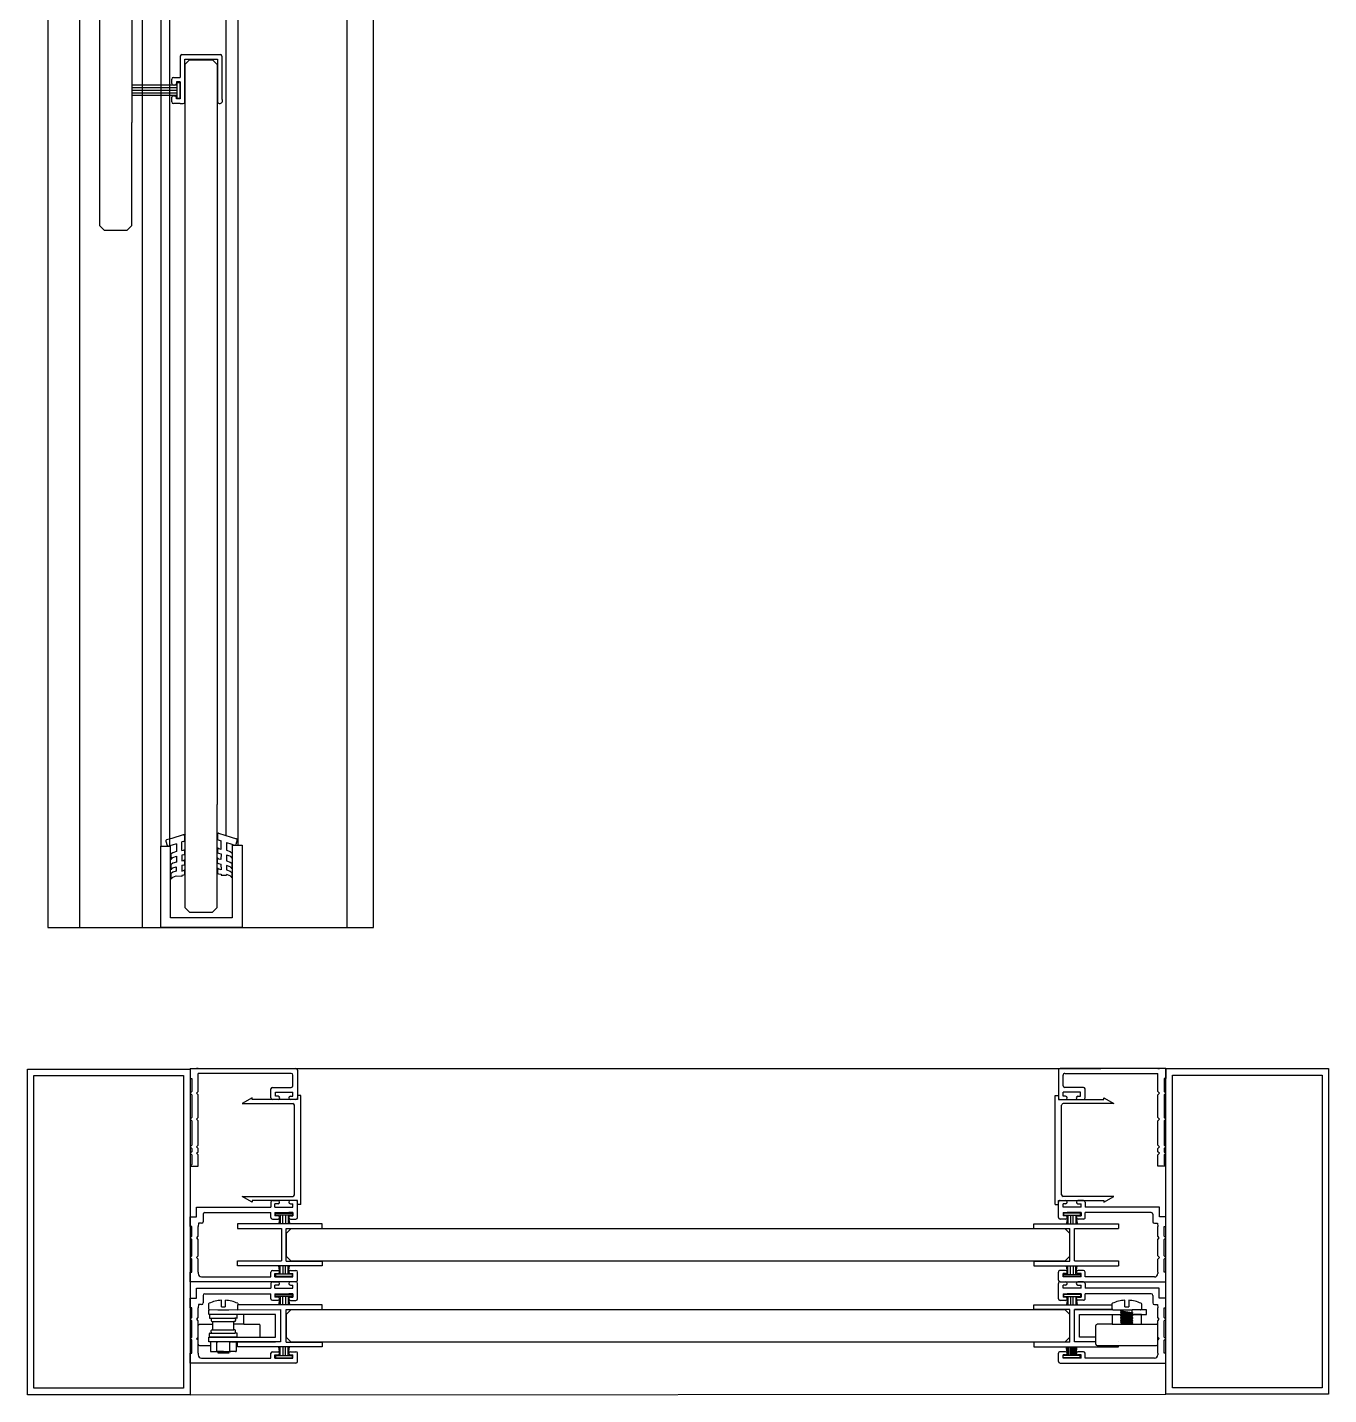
# Model space of a CAD drawing. Header units: millimetres. Extents: x -107 to 320, y -357 to 481.
# Drawn here: x -107 to 292.7, y -356.8 to 63.2 of the extents above; entities that cross this region are included whole.
import ezdxf

# ---------------------------------------------------------------- set-up
doc = ezdxf.new("R2010")
doc.units = ezdxf.units.MM
for name, color, linetype in [('chain', 10, 'Continuous'), ('cog', 50, 'Continuous'), ('glass', 170, 'Continuous'), ('guides', 94, 'Continuous'), ('seals', 111, 'Continuous')]:
    doc.layers.add(name, color=color, linetype=linetype)

msp = doc.modelspace()

# ---------------------------------------------------------------- linework, layer by layer
for p, q in [((-100.72, 266.98), (-100.72, -213.32)), ((-0.72, -213.32), (-0.72, 266.98)), ((-66.06, -188.32), (-63.06, -188.32)), ((-44.06, -188.03), (-41.06, -188.03)), ((-100.72, -213.32), (-0.72, -213.32))]:
    msp.add_line(p, q)
at = {"color": 7}
for p, q in [((-107.02, -356.78), (-107.02, -256.78)), ((-107.02, -256.78), (-57.02, -256.78)), ((-105.02, -258.78), (-59.02, -258.78)), ((-105.02, -354.78), (-105.02, -258.78)), ((-59.02, -258.78), (-59.02, -354.78)), ((-57.02, -256.78), (-57.02, -356.78)), ((-24.52, -256.63), (222.76, -256.63)), ((242.69, -256.63), (292.69, -256.63)), ((242.69, -356.63), (242.69, -256.77)), ((244.69, -354.63), (244.69, -258.63)), ((244.69, -258.63), (290.69, -258.63)), ((290.69, -258.63), (290.69, -354.63)), ((292.69, -256.63), (292.69, -356.63)), ((-51.28, -330.67), (-29.28, -330.66)), ((-51.28, -332.17), (-51.28, -330.67)), ((-29.28, -330.66), (-29.28, -340.57)), ((214.67, -340.56), (214.67, -330.65)), ((214.67, -330.65), (226.37, -330.65)), ((236.7, -330.67), (232.37, -330.67)), ((236.7, -332.17), (236.7, -330.67)), ((-58.97, -335.19), (-58.97, -335.19)), ((-30.78, -332.17), (-51.18, -332.17)), ((-51.06, -332.17), (-50.96, -332.17)), ((-30.78, -339.07), (-30.78, -332.17)), ((216.2, -339.07), (216.2, -332.17)), ((216.2, -332.17), (228.89, -332.17)), ((232.39, -332.17), (236.7, -332.17)), ((-51.28, -340.57), (-51.28, -339.07)), ((-51.28, -339.07), (-30.78, -339.07)), ((221.19, -339.07), (216.2, -339.07)), ((-29.28, -340.57), (-51.28, -340.57)), ((-27.53, -340.56), (-27.53, -340.56)), ((-27.53, -340.56), (-27.53, -340.56)), ((-27.53, -340.56), (-27.53, -340.56)), ((221.19, -340.56), (214.67, -340.56)), ((-57.02, -356.78), (-107.02, -356.78)), ((-59.02, -354.78), (-105.02, -354.78)), ((-57.02, -356.78), (242.69, -356.63)), ((292.69, -356.63), (242.69, -356.63)), ((290.69, -354.63), (244.69, -354.63))]:
    msp.add_line(p, q, dxfattribs=at)
for points in [[(-41.06, -188.03), (-41.06, -213.32), (-66.06, -213.32), (-66.06, -188.32)], [(-44.06, -188.03), (-44.06, -210.32), (-63.06, -210.32), (-63.06, -188.32)]]:
    msp.add_lwpolyline(points)
at = {"layer": 'chain', "color": 220}
for p, q in [((-42.53, -330.67), (-29.28, -330.66)), ((-29.28, -330.66), (-29.28, -340.57)), ((-29.28, -340.57), (-42.5, -340.57))]:
    msp.add_line(p, q, dxfattribs=at)
at = {"layer": 'chain', "color": 1}
for p, q in [((-50.56, -333.29), (-50.31, -333.29)), ((-43.06, -333.29), (-43.31, -333.29)), ((-42.56, -333.19), (-42.56, -332.27)), ((-43.06, -337.85), (-43.31, -337.85)), ((-42.56, -338.87), (-42.56, -337.95))]:
    msp.add_line(p, q, dxfattribs=at)
for centre, radius, start, end in [((-50.96, -332.27), 0.1, 90, 180), ((-42.66, -332.27), 0.1, 0, 90), ((-42.66, -333.19), 0.1, 270, 0), ((-50.31, -337.6), 0.25, 180, 270), ((-42.66, -337.95), 0.1, 0, 90), ((-42.66, -338.87), 0.1, 270, 0)]:
    msp.add_arc(centre, radius, start, end, dxfattribs=at)
at = {"layer": 'cog', "color": 18}
for p, q in [((-51.42, -329.08), (-51.42, -330.27)), ((-48.52, -330.67), (-45.12, -330.67)), ((-47.41, -329.84), (-47.41, -327.79)), ((-47.41, -329.84), (-46.21, -329.84)), ((-46.21, -327.79), (-46.21, -329.84)), ((-42.17, -329.09), (-42.17, -329.16)), ((-50.81, -340.82), (-50.81, -343.32)), ((-49.06, -340.57), (-50.56, -340.57)), ((-50.56, -343.57), (-45.06, -343.57)), ((-50.56, -343.57), (-49.06, -343.57)), ((-48.81, -343.32), (-48.81, -340.82)), ((-46.81, -343.57), (-48.56, -343.57)), ((-48.56, -343.57), (-48.56, -343.57)), ((-48.56, -343.57), (-48.56, -343.89)), ((-48.56, -343.89), (-45.06, -343.89)), ((-45.06, -340.57), (-46.81, -340.57)), ((-44.81, -343.57), (-45.06, -343.57)), ((-45.06, -343.89), (-45.06, -343.57)), ((-44.81, -343.32), (-44.81, -340.82)), ((-43.06, -343.57), (-44.81, -343.57)), ((-42.81, -340.57), (-42.81, -340.57)), ((-42.81, -342.07), (-42.81, -340.82)), ((-42.81, -343.32), (-42.81, -342.07))]:
    msp.add_line(p, q, dxfattribs=at)
at = {"layer": 'cog', "color": 77}
for p, q in [((226.07, -329.08), (226.07, -330.27)), ((226.47, -330.67), (228.96, -330.67)), ((228.76, -331.15), (228.96, -331.03)), ((228.76, -331.15), (228.96, -331.25)), ((228.76, -331.63), (228.96, -331.51)), ((228.76, -331.63), (228.96, -331.73)), ((228.96, -331.03), (228.96, -330.67)), ((228.96, -330.67), (232.37, -330.67)), ((228.96, -331.03), (232.36, -331.49)), ((228.96, -331.25), (232.36, -331.71)), ((228.96, -331.51), (228.96, -331.25)), ((228.96, -331.51), (232.36, -331.97)), ((228.96, -331.73), (232.36, -332.19)), ((228.96, -331.99), (228.96, -331.73)), ((230.07, -329.84), (230.07, -327.79)), ((230.07, -329.84), (231.27, -329.84)), ((231.27, -327.79), (231.27, -329.84)), ((231.27, -327.79), (231.27, -327.79)), ((232.36, -331.49), (232.37, -330.67)), ((232.36, -331.49), (232.57, -331.61)), ((232.36, -331.71), (232.57, -331.61)), ((232.36, -331.97), (232.36, -331.71)), ((234.88, -330.67), (234.96, -330.67)), ((235.32, -330.27), (235.32, -329.09)), ((228.76, -332.11), (228.96, -331.99)), ((228.76, -332.11), (228.96, -332.21)), ((228.76, -332.59), (228.96, -332.47)), ((228.76, -332.59), (228.96, -332.69)), ((228.76, -333.07), (228.96, -332.95)), ((228.76, -333.07), (228.96, -333.17)), ((228.76, -333.55), (228.96, -333.43)), ((228.76, -333.55), (228.96, -333.65)), ((228.76, -334.03), (228.96, -333.91)), ((228.76, -334.03), (228.96, -334.13)), ((228.76, -334.51), (228.96, -334.39)), ((228.76, -334.51), (228.96, -334.61)), ((228.96, -331.99), (230.29, -332.17)), ((228.96, -332.21), (232.36, -332.67)), ((228.96, -332.47), (228.96, -332.21)), ((228.96, -332.47), (232.36, -332.93)), ((228.96, -332.69), (232.36, -333.15)), ((228.96, -332.95), (228.96, -332.69)), ((228.96, -332.95), (232.36, -333.41)), ((228.96, -333.17), (232.36, -333.63)), ((228.96, -333.43), (228.96, -333.17)), ((228.96, -333.43), (232.36, -333.89)), ((228.96, -333.65), (232.36, -334.11)), ((228.96, -333.91), (228.96, -333.65)), ((228.96, -333.91), (232.36, -334.37)), ((228.96, -334.13), (232.36, -334.59)), ((228.96, -334.39), (228.96, -334.13)), ((228.96, -334.39), (232.36, -334.85)), ((228.96, -334.61), (232.36, -335.07)), ((228.96, -334.61), (228.96, -335.01)), ((228.96, -335.01), (232.36, -335.07)), ((230.29, -332.17), (232.36, -332.45)), ((232.36, -331.97), (232.57, -332.09)), ((232.36, -332.19), (232.57, -332.09)), ((232.36, -332.45), (232.36, -332.19)), ((232.36, -332.45), (232.57, -332.57)), ((232.36, -332.67), (232.57, -332.57)), ((232.36, -332.93), (232.36, -332.67)), ((232.36, -332.93), (232.57, -333.05)), ((232.36, -333.15), (232.57, -333.05)), ((232.36, -333.41), (232.36, -333.15)), ((232.36, -333.41), (232.57, -333.53)), ((232.36, -333.63), (232.57, -333.53)), ((232.36, -333.89), (232.36, -333.63)), ((232.36, -333.89), (232.57, -334.01)), ((232.36, -334.11), (232.57, -334.01)), ((232.36, -334.37), (232.36, -334.11)), ((232.36, -334.37), (232.57, -334.49)), ((232.36, -334.59), (232.57, -334.49)), ((232.36, -334.85), (232.36, -334.59)), ((232.36, -334.85), (232.57, -334.97)), ((232.36, -335.07), (232.57, -334.97))]:
    msp.add_line(p, q, dxfattribs=at)
at = {"layer": 'cog', "color": 92}
for p, q in [((-54.52, -341.27), (-54.52, -335.57)), ((-54.12, -335.17), (-50.06, -335.17)), ((-40.52, -332.17), (-49.52, -332.17)), ((-40.52, -335.17), (-43.56, -335.17)), ((-40.52, -335.17), (-40.52, -332.17)), ((-40.52, -335.17), (-35.92, -335.17)), ((-35.52, -339.07), (-35.52, -335.57)), ((221.19, -341.27), (221.19, -335.57)), ((226.19, -335.17), (221.59, -335.17)), ((226.19, -332.17), (226.19, -335.17)), ((226.19, -335.17), (235.19, -335.17)), ((235.19, -332.17), (232.39, -332.17)), ((235.19, -335.17), (235.19, -332.17)), ((235.19, -335.17), (239.79, -335.17)), ((240.19, -341.27), (240.19, -335.17)), ((-54.12, -341.67), (-50.81, -341.67)), ((-42.81, -341.67), (-42.5, -341.67)), ((221.59, -341.67), (239.79, -341.67))]:
    msp.add_line(p, q, dxfattribs=at)
at = {"layer": 'cog', "color": 1}
for p, q in [((-51.06, -332.27), (-51.06, -333.19)), ((-50.96, -333.29), (-50.56, -333.29)), ((-50.56, -333.54), (-50.56, -334.04)), ((-50.31, -333.29), (-43.31, -333.29)), ((-50.31, -334.29), (-50.06, -334.29)), ((-50.06, -336.85), (-50.06, -334.29)), ((-50.06, -334.29), (-43.56, -334.29)), ((-42.66, -332.17), (-49.46, -332.17)), ((-43.31, -334.29), (-43.56, -334.29)), ((-43.56, -336.85), (-43.56, -334.29)), ((-42.66, -333.29), (-43.06, -333.29)), ((-43.06, -333.54), (-43.06, -334.04)), ((-51.06, -338.87), (-51.06, -337.95)), ((-50.96, -337.85), (-43.31, -337.85)), ((-50.96, -337.85), (-50.56, -337.85)), ((-50.96, -338.97), (-42.66, -338.97)), ((-50.56, -337.6), (-50.56, -337.1)), ((-50.31, -336.85), (-50.06, -336.85)), ((-50.06, -336.85), (-43.56, -336.85)), ((-43.31, -336.85), (-43.56, -336.85)), ((-43.06, -337.6), (-43.06, -337.1)), ((-42.66, -337.85), (-43.06, -337.85))]:
    msp.add_line(p, q, dxfattribs=at)
at = {"layer": 'cog', "color": 200}
msp.add_line((-35.52, -340.57), (-35.52, -340.57), dxfattribs=at)
at = {"layer": 'cog', "color": 18}
for centre, radius, start, end in [((-51.02, -329.08), 0.4, 114.3039, 180), ((-51.02, -330.27), 0.4, 180, 269.9748), ((-46.8, -338.41), 10.64, 93.2864, 114.3039), ((-46.8, -338.41), 10.64, 65.5584, 86.8107), ((-42.57, -330.27), 0.4, 275.5242, 278.8459), ((-42.57, -329.09), 0.4, 0, 65.5584), ((-50.56, -340.82), 0.25, 90, 180), ((-50.56, -343.32), 0.25, 180, 270), ((-49.06, -340.82), 0.25, 0, 90), ((-49.06, -343.32), 0.25, 270, 0), ((-48.56, -340.82), 0.25, 90, 180), ((-48.56, -343.32), 0.25, 180, 270), ((-45.06, -340.82), 0.25, 0, 90), ((-45.06, -343.32), 0.25, 270, 0), ((-44.56, -340.82), 0.25, 90, 180), ((-44.56, -343.32), 0.25, 180, 270), ((-43.06, -340.82), 0.25, 0, 90), ((-43.06, -343.32), 0.25, 270, 0)]:
    msp.add_arc(centre, radius, start, end, dxfattribs=at)
at = {"layer": 'cog', "color": 200}
for centre, radius, start, end in [((230.68, -338.26), 10.64, 133.2211, 133.318), ((-54.12, -335.57), 0.4, 90, 180.0331)]:
    msp.add_arc(centre, radius, start, end, dxfattribs=at)
at = {"layer": 'cog', "color": 77}
for centre, radius, start, end in [((226.47, -329.08), 0.4, 114.3039, 180), ((226.47, -330.27), 0.4, 180, 269.9748), ((230.68, -338.41), 10.64, 93.2864, 114.3039), ((230.68, -338.41), 10.64, 65.5584, 86.8107), ((234.92, -330.27), 0.4, 275.5242, 0), ((234.92, -329.09), 0.4, 0, 65.5584)]:
    msp.add_arc(centre, radius, start, end, dxfattribs=at)
at = {"layer": 'cog', "color": 1}
for centre, radius, start, end in [((-50.96, -333.19), 0.1, 180, 270), ((-50.31, -333.54), 0.25, 90, 180), ((-50.31, -334.04), 0.25, 180, 270), ((-43.31, -333.54), 0.25, 0, 90), ((-43.31, -334.04), 0.25, 270, 0), ((-50.96, -337.95), 0.1, 90, 180), ((-50.96, -338.87), 0.1, 180, 270), ((-50.31, -337.1), 0.25, 90, 180), ((-43.31, -337.1), 0.25, 0, 90), ((-43.31, -337.6), 0.25, 270, 0)]:
    msp.add_arc(centre, radius, start, end, dxfattribs=at)
at = {"layer": 'cog', "color": 92}
for centre, start, end in [((-35.92, -335.57), 0, 90), ((221.59, -335.57), 90, 180.0331), ((239.79, -335.57), 0, 90), ((-54.12, -341.27), 180.0331, 270), ((221.59, -341.27), 180.0331, 270), ((239.79, -341.27), 270, 0)]:
    msp.add_arc(centre, 0.4, start, end, dxfattribs=at)
at = {"layer": 'glass', "color": 160}
for p, q in [((-84.91, 261.28), (-84.91, 33.95)), ((-74.91, 261.28), (-74.91, 33.95)), ((-58.67, 51.79), (-58.68, -175.54)), ((-57.18, 53.29), (-58.67, 51.79)), ((-57.18, 53.29), (-50.17, 53.29)), ((-48.67, 51.79), (-50.17, 53.29)), ((-48.67, 51.79), (-48.68, -175.54)), ((-84.91, 33.95), (-84.91, 2.38)), ((-74.91, 2.38), (-74.91, 33.95)), ((-83.41, 0.88), (-84.91, 2.38)), ((-83.41, 0.88), (-76.41, 0.88)), ((-76.41, 0.88), (-74.91, 2.38)), ((-58.68, -175.54), (-58.68, -207.11)), ((-48.68, -207.11), (-48.68, -175.54)), ((-57.18, -208.61), (-58.68, -207.11)), ((-57.18, -208.61), (-50.18, -208.61)), ((-50.18, -208.61), (-48.68, -207.11))]:
    msp.add_line(p, q, dxfattribs=at)
at = {"layer": 'glass', "color": 220}
for p, q in [((-16.5, -304.27), (-42.5, -304.27)), ((-42.5, -304.27), (-42.5, -305.77)), ((-42.5, -305.77), (-29, -305.77)), ((-29, -305.77), (-29, -315.67)), ((-27.5, -305.77), (-16.5, -305.77)), ((-27.5, -315.77), (-27.49, -305.77)), ((-16.5, -305.77), (-16.5, -304.27)), ((202.17, -305.76), (202.17, -304.26)), ((202.17, -304.26), (225.43, -304.26)), ((202.17, -305.76), (213.16, -305.76)), ((213.17, -315.77), (213.16, -305.76)), ((214.67, -315.67), (214.67, -305.76)), ((214.67, -305.76), (228.17, -305.76)), ((225.43, -304.26), (228.17, -304.26)), ((228.17, -304.26), (228.17, -305.76)), ((-42.5, -317.17), (-42.5, -315.67)), ((-42.5, -315.67), (-29, -315.67)), ((-16.5, -317.17), (-42.5, -317.17)), ((-27.5, -315.77), (-16.5, -315.77)), ((-16.5, -315.77), (-16.5, -317.17)), ((202.17, -315.77), (202.17, -317.17)), ((202.17, -315.77), (213.17, -315.77)), ((202.17, -317.17), (228.17, -317.17)), ((214.67, -315.67), (228.17, -315.67)), ((228.17, -315.67), (228.17, -317.17)), ((-16.5, -329.16), (-42.5, -329.16)), ((-42.5, -329.16), (-42.5, -330.66)), ((-27.5, -330.66), (-16.5, -330.66)), ((-27.5, -340.67), (-27.49, -330.66)), ((-16.5, -330.66), (-16.5, -329.16)), ((202.17, -330.65), (202.17, -329.15)), ((202.17, -329.15), (225.43, -329.15)), ((213.17, -330.65), (202.17, -330.65)), ((213.17, -340.66), (213.16, -330.66)), ((226.36, -330.65), (214.67, -330.65)), ((214.67, -340.56), (214.67, -330.65)), ((225.43, -329.15), (226.07, -329.15)), ((-42.5, -342.07), (-42.5, -340.57)), ((-16.5, -342.07), (-42.5, -342.07)), ((-27.5, -340.67), (-16.5, -340.67)), ((-16.5, -340.67), (-16.5, -342.07)), ((213.17, -340.66), (202.17, -340.66)), ((202.17, -340.66), (202.17, -342.06)), ((202.17, -342.06), (228.17, -342.06)), ((221.19, -340.56), (214.67, -340.56)), ((228.17, -342.06), (228.17, -341.67))]:
    msp.add_line(p, q, dxfattribs=at)
at = {"layer": 'glass', "color": 5}
for p, q in [((-25.97, -305.77), (-27.49, -307.27)), ((-25.97, -305.77), (211.65, -305.77)), ((211.65, -305.77), (213.17, -307.27)), ((-27.49, -307.27), (-27.49, -314.27)), ((213.17, -314.27), (213.17, -307.27)), ((-27.49, -314.27), (-25.97, -315.77)), ((211.65, -315.77), (213.17, -314.27)), ((211.65, -315.77), (-25.97, -315.77)), ((-25.97, -330.66), (-27.5, -332.16)), ((-25.97, -330.66), (211.65, -330.66)), ((211.65, -330.66), (213.16, -332.16)), ((-27.5, -332.16), (-27.5, -339.16)), ((213.16, -339.16), (213.16, -332.16)), ((-27.5, -339.16), (-25.97, -340.66)), ((211.65, -340.66), (213.16, -339.16)), ((211.65, -340.66), (-25.97, -340.66))]:
    msp.add_line(p, q, dxfattribs=at)
at = {"layer": 'glass', "color": 40}
for p, q in [((-44.29, -340.57), (-30.79, -340.57)), ((228.17, -340.42), (228.17, -340.41))]:
    msp.add_line(p, q, dxfattribs=at)
at = {"layer": 'guides', "color": 94}
for p, q in [((-91.03, 234.49), (-91.03, -213.32)), ((-71.76, 234.49), (-71.76, -213.32)), ((-66.06, 234.49), (-66.06, -188.32)), ((-63.31, 232.9), (-63.31, -188.32)), ((-46.04, 232.9), (-46.04, -185.01)), ((-42.34, 232.96), (-42.34, -188.03)), ((-8.84, 232.96), (-8.84, -213.32)), ((-57.02, -256.63), (-24.52, -256.63)), ((-57.02, -256.63), (-57.02, -256.78)), ((-57.02, -256.63), (-57.02, -259.63)), ((-57.02, -259.63), (-56.52, -259.63)), ((-56.52, -259.63), (-56.52, -263.63)), ((-54.52, -256.63), (-55.02, -256.63)), ((-25.98, -258.13), (-54.52, -258.13)), ((-54.52, -263.63), (-54.52, -258.13)), ((-25.48, -261.88), (-25.48, -258.63)), ((-24.02, -257.13), (-24.02, -265.63)), ((209.69, -257.13), (209.69, -265.63)), ((242.69, -256.63), (210.19, -256.63)), ((211.15, -261.88), (211.15, -258.63)), ((211.65, -258.13), (240.19, -258.13)), ((240.19, -256.63), (240.69, -256.63)), ((240.19, -263.63), (240.19, -258.13)), ((242.69, -259.63), (242.19, -259.63)), ((242.19, -259.63), (242.19, -263.63)), ((242.69, -256.63), (242.69, -256.77)), ((242.69, -256.63), (242.69, -259.63)), ((-56.52, -263.63), (-57.02, -264.13)), ((-57.02, -264.13), (-56.52, -264.65)), ((-55.02, -264.13), (-54.52, -263.63)), ((-54.52, -264.65), (-55.02, -264.13)), ((-32.21, -265.63), (-32.21, -262.88)), ((-31.71, -262.38), (-25.98, -262.38)), ((-30.76, -265.13), (-30.76, -263.88)), ((-30.76, -263.88), (-25.48, -263.88)), ((-25.48, -263.88), (-25.48, -263.88)), ((-25.48, -265.13), (-25.48, -263.88)), ((216.43, -263.88), (211.15, -263.88)), ((211.15, -263.88), (211.15, -263.88)), ((211.15, -265.13), (211.15, -263.88)), ((217.38, -262.38), (211.65, -262.38)), ((216.43, -265.13), (216.43, -263.88)), ((217.88, -265.63), (217.88, -262.88)), ((240.69, -264.13), (240.19, -263.63)), ((240.19, -264.65), (240.69, -264.13)), ((242.19, -263.63), (242.69, -264.13)), ((242.69, -264.13), (242.19, -264.65)), ((-56.52, -264.65), (-56.52, -271.65)), ((-54.52, -271.65), (-54.52, -264.65)), ((-38, -265.64), (-41, -267.39)), ((-41, -267.39), (-25.5, -267.39)), ((-38, -266.14), (-38, -265.64)), ((-24, -266.14), (-38, -266.14)), ((-30.01, -266.13), (-31.71, -266.13)), ((-30.01, -265.13), (-30.76, -265.13)), ((-26.23, -265.13), (-25.48, -265.13)), ((-24.52, -266.13), (-26.23, -266.13)), ((-25, -295.39), (-25, -267.89)), ((-23, -264.89), (-24, -264.89)), ((-24, -264.89), (-24, -266.14)), ((-23, -298.39), (-23, -264.89)), ((208.67, -298.39), (208.67, -264.89)), ((208.67, -264.89), (209.67, -264.89)), ((209.67, -264.89), (209.67, -266.14)), ((209.67, -266.14), (223.67, -266.14)), ((210.19, -266.13), (211.9, -266.13)), ((210.67, -295.39), (210.67, -267.89)), ((211.9, -265.13), (211.15, -265.13)), ((226.67, -267.39), (211.17, -267.39)), ((215.68, -265.13), (216.43, -265.13)), ((215.68, -266.13), (217.38, -266.13)), ((223.67, -266.14), (223.67, -265.64)), ((223.67, -265.64), (226.67, -267.39)), ((240.19, -271.65), (240.19, -264.65)), ((242.19, -264.65), (242.19, -271.65)), ((-56.52, -271.65), (-57.02, -272.13)), ((-57.02, -272.13), (-56.52, -272.64)), ((-56.52, -272.64), (-56.52, -280.14)), ((-55.02, -272.13), (-54.52, -271.65)), ((-54.52, -272.64), (-55.02, -272.13)), ((-54.52, -280.14), (-54.52, -272.64)), ((240.69, -272.13), (240.19, -271.65)), ((240.19, -272.64), (240.69, -272.13)), ((240.19, -280.14), (240.19, -272.64)), ((242.19, -271.65), (242.69, -272.13)), ((242.69, -272.13), (242.19, -272.64)), ((242.19, -272.64), (242.19, -280.14)), ((-56.52, -280.14), (-57.02, -280.63)), ((-57.02, -280.63), (-56.54, -281.14)), ((-56.54, -281.14), (-56.54, -282.14)), ((-55.02, -280.63), (-54.52, -280.14)), ((-54.52, -281.14), (-55.02, -280.63)), ((-54.52, -282.14), (-54.52, -281.14)), ((240.69, -280.63), (240.19, -280.14)), ((240.19, -281.14), (240.69, -280.63)), ((240.19, -282.14), (240.19, -281.14)), ((242.19, -280.14), (242.69, -280.63)), ((242.69, -280.63), (242.21, -281.14)), ((242.21, -281.14), (242.21, -282.14)), ((-56.54, -282.14), (-57.02, -282.63)), ((-57.02, -282.63), (-56.54, -283.1)), ((-56.54, -283.1), (-56.54, -286.1)), ((-55.02, -282.63), (-54.52, -282.14)), ((-54.52, -283.13), (-55.02, -282.63)), ((-54.52, -286.63), (-54.52, -283.13)), ((240.69, -282.63), (240.19, -282.14)), ((240.19, -283.13), (240.69, -282.63)), ((240.19, -286.63), (240.19, -283.13)), ((242.21, -282.14), (242.69, -282.63)), ((242.69, -282.63), (242.21, -283.1)), ((242.21, -283.1), (242.21, -286.1)), ((-56.54, -286.1), (-57.02, -286.63)), ((-57.02, -286.63), (-54.52, -286.63)), ((242.69, -286.63), (240.19, -286.63)), ((242.21, -286.1), (242.69, -286.63)), ((-41, -295.89), (-25.5, -295.89)), ((-38, -297.64), (-41, -295.89)), ((-24, -297.14), (-38, -297.14)), ((-38, -297.14), (-38, -297.64)), ((-32.21, -297.64), (-32.21, -299.14)), ((-31.71, -297.14), (-30.02, -297.14)), ((-30.02, -298.14), (-31.02, -298.14)), ((-31.02, -299.14), (-31.02, -298.14)), ((-24.53, -297.14), (-26.24, -297.14)), ((-26.24, -298.14), (-25.51, -298.14)), ((-25.51, -299.14), (-25.51, -298.14)), ((-24.03, -302.34), (-24.03, -297.64)), ((-24, -298.39), (-24, -297.14)), ((209.67, -298.39), (209.67, -297.14)), ((209.67, -297.14), (223.67, -297.14)), ((209.7, -302.34), (209.7, -297.64)), ((210.2, -297.14), (211.91, -297.14)), ((226.67, -295.89), (211.17, -295.89)), ((211.91, -298.14), (211.19, -298.14)), ((211.19, -299.14), (211.19, -298.14)), ((217.38, -297.14), (215.69, -297.14)), ((215.69, -298.14), (216.69, -298.14)), ((216.69, -299.14), (216.69, -298.14)), ((217.88, -297.64), (217.88, -299.14)), ((223.67, -297.64), (226.67, -295.89)), ((223.67, -297.14), (223.67, -297.64)), ((-57.02, -305.14), (-57.02, -302.14)), ((-57.02, -302.14), (-55.02, -302.14)), ((-55.02, -302.14), (-55.02, -299.14)), ((-55.02, -299.14), (-34.02, -299.14)), ((-53.02, -301.34), (-53.02, -302.14)), ((-53.02, -302.14), (-53.02, -303.64)), ((-52.52, -300.84), (-34.02, -300.84)), ((-34.02, -299.14), (-32.21, -299.14)), ((-34.02, -300.84), (-32.23, -300.84)), ((-32.23, -302.33), (-32.23, -300.84)), ((-31.02, -299.14), (-25.51, -299.14)), ((-31.02, -300.83), (-26.74, -300.83)), ((-31.02, -300.83), (-31.02, -301.83)), ((-30.02, -301.83), (-31.02, -301.83)), ((-26.74, -300.83), (-26.67, -300.83)), ((-26.74, -301.83), (-26.73, -301.83)), ((-26.73, -302.33), (-26.73, -302.34)), ((-25.5, -300.83), (-26.67, -300.83)), ((-26.23, -301.83), (-25.5, -301.83)), ((-25.5, -300.83), (-25.5, -301.83)), ((-23, -298.39), (-24, -298.39)), ((208.67, -298.39), (209.67, -298.39)), ((211.17, -300.83), (212.34, -300.83)), ((211.17, -300.83), (211.17, -301.83)), ((211.9, -301.83), (211.17, -301.83)), ((216.69, -299.14), (211.19, -299.14)), ((212.41, -300.83), (212.34, -300.83)), ((212.41, -301.83), (212.4, -301.83)), ((212.4, -302.33), (212.4, -302.34)), ((216.7, -300.83), (212.41, -300.83)), ((215.7, -301.83), (216.7, -301.83)), ((216.7, -300.83), (216.7, -301.83)), ((219.69, -299.14), (217.88, -299.14)), ((219.69, -300.84), (217.9, -300.84)), ((217.9, -302.33), (217.9, -300.84)), ((240.69, -299.14), (219.69, -299.14)), ((238.19, -300.84), (219.69, -300.84)), ((238.69, -301.34), (238.69, -302.14)), ((238.69, -302.14), (238.69, -303.64)), ((240.69, -302.14), (240.69, -299.14)), ((242.69, -302.14), (240.69, -302.14)), ((242.69, -305.14), (242.69, -302.14)), ((-56.52, -305.14), (-57.02, -305.14)), ((-56.52, -308.14), (-56.52, -305.14)), ((-54.49, -304.14), (-54.52, -305.14)), ((-54.52, -308.14), (-54.52, -305.14)), ((-53.52, -304.14), (-54.49, -304.14)), ((-31.73, -302.83), (-30.02, -302.83)), ((-26.23, -302.84), (-24.53, -302.84)), ((-24.94, -304.27), (-24.94, -304.25)), ((211.9, -302.84), (210.2, -302.84)), ((217.4, -302.83), (215.7, -302.83)), ((239.19, -304.14), (240.16, -304.14)), ((240.16, -304.14), (240.19, -305.14)), ((240.19, -308.14), (240.19, -305.14)), ((242.19, -308.14), (242.19, -305.14)), ((242.19, -305.14), (242.69, -305.14)), ((-57.01, -308.63), (-56.52, -308.14)), ((-56.52, -309.13), (-57.01, -308.63)), ((-56.52, -314.13), (-56.52, -309.13)), ((-55, -308.62), (-54.52, -308.14)), ((-54.52, -309.13), (-55, -308.62)), ((-54.52, -314.13), (-54.52, -309.13)), ((240.68, -308.62), (240.19, -308.14)), ((240.19, -309.13), (240.68, -308.62)), ((240.19, -314.13), (240.19, -309.13)), ((242.68, -308.63), (242.19, -308.14)), ((242.19, -309.13), (242.68, -308.63)), ((242.19, -314.13), (242.19, -309.13)), ((-57.02, -314.61), (-56.52, -314.13)), ((-56.53, -315.11), (-57.02, -314.61)), ((-55.02, -314.6), (-54.52, -314.13)), ((-54.53, -315.11), (-55.02, -314.6)), ((240.69, -314.6), (240.19, -314.13)), ((240.2, -315.11), (240.69, -314.6)), ((242.7, -314.61), (242.19, -314.13)), ((242.2, -315.11), (242.7, -314.61)), ((-57.03, -322.11), (-57.03, -319.11)), ((-57.03, -319.11), (-56.53, -319.11)), ((-56.53, -319.11), (-56.53, -315.11)), ((-54.53, -319.11), (-54.53, -315.11)), ((-54.53, -319.11), (-54.53, -319.61)), ((-32.22, -320.61), (-32.22, -319.11)), ((-31.72, -318.61), (-30.02, -318.61)), ((-29.52, -318.61), (-29.52, -318.61)), ((-26.23, -318.6), (-24.53, -318.6)), ((-24.03, -320.61), (-24.03, -319.1)), ((209.7, -320.61), (209.7, -319.1)), ((211.9, -318.6), (210.2, -318.6)), ((215.19, -318.61), (215.19, -318.61)), ((217.39, -318.61), (215.69, -318.61)), ((217.89, -320.61), (217.89, -319.11)), ((240.2, -319.11), (240.2, -315.11)), ((240.2, -319.11), (240.2, -319.61)), ((242.2, -319.11), (242.2, -315.11)), ((242.7, -319.11), (242.2, -319.11)), ((242.7, -322.11), (242.7, -319.11)), ((-24.53, -322.11), (-57.03, -322.11)), ((-53.53, -320.61), (-32.22, -320.61)), ((-32.22, -320.59), (-32.22, -320.61)), ((-32.21, -322.61), (-32.21, -324.11)), ((-31.71, -322.11), (-30.02, -322.11)), ((-31.02, -319.61), (-30.02, -319.61)), ((-31.02, -320.61), (-31.02, -319.61)), ((-31.02, -320.59), (-31.02, -320.61)), ((-31.02, -320.61), (-25.48, -320.6)), ((-30.02, -323.11), (-31.02, -323.11)), ((-31.02, -324.11), (-31.02, -323.11)), ((-24.53, -322.11), (-26.24, -322.11)), ((-26.24, -323.11), (-25.51, -323.11)), ((-26.23, -319.6), (-25.48, -319.6)), ((-25.51, -324.11), (-25.51, -323.11)), ((-25.48, -320.6), (-25.48, -319.6)), ((-25.48, -320.6), (-25.48, -320.61)), ((-24.03, -321.61), (-24.03, -320.61)), ((-24.03, -327.31), (-24.03, -322.61)), ((209.69, -327.31), (209.69, -322.61)), ((209.7, -321.61), (209.7, -320.61)), ((210.19, -322.11), (211.9, -322.11)), ((210.2, -322.11), (242.7, -322.11)), ((211.9, -319.6), (211.15, -319.6)), ((211.15, -320.6), (211.15, -319.6)), ((211.15, -320.6), (211.15, -320.61)), ((216.69, -320.61), (211.15, -320.6)), ((211.9, -323.11), (211.17, -323.11)), ((211.17, -324.11), (211.17, -323.11)), ((217.37, -322.11), (215.68, -322.11)), ((215.68, -323.11), (216.68, -323.11)), ((216.69, -319.61), (215.69, -319.61)), ((216.68, -324.11), (216.68, -323.11)), ((216.69, -320.61), (216.69, -319.61)), ((216.69, -320.59), (216.69, -320.61)), ((217.87, -322.61), (217.87, -324.11)), ((217.89, -320.59), (217.89, -320.61)), ((239.2, -320.61), (217.89, -320.61)), ((-57.02, -330.11), (-57.02, -327.11)), ((-57.02, -327.11), (-55.02, -327.11)), ((-55.02, -327.11), (-55.02, -324.11)), ((-55.02, -324.11), (-34.02, -324.11)), ((-53.02, -326.31), (-53.02, -327.11)), ((-53.02, -327.11), (-53.02, -328.61)), ((-52.52, -325.81), (-34.02, -325.81)), ((-34.02, -324.11), (-32.21, -324.11)), ((-34.02, -325.81), (-32.23, -325.81)), ((-32.23, -327.3), (-32.23, -325.81)), ((-31.02, -324.11), (-25.51, -324.11)), ((-31.02, -325.8), (-26.74, -325.8)), ((-31.02, -325.8), (-31.02, -326.8)), ((-30.02, -326.8), (-31.02, -326.8)), ((-26.74, -325.8), (-26.67, -325.8)), ((-26.74, -326.8), (-26.73, -326.8)), ((-26.73, -327.3), (-26.73, -327.31)), ((-25.5, -325.8), (-26.67, -325.8)), ((-26.23, -326.8), (-25.5, -326.8)), ((-25.5, -325.8), (-25.5, -326.8)), ((211.16, -325.8), (212.33, -325.8)), ((211.16, -325.8), (211.16, -326.8)), ((211.89, -326.8), (211.16, -326.8)), ((216.68, -324.11), (211.17, -324.11)), ((212.4, -325.8), (212.33, -325.8)), ((212.4, -326.8), (212.39, -326.8)), ((212.39, -327.3), (212.39, -327.31)), ((216.68, -325.8), (212.4, -325.8)), ((215.68, -326.8), (216.68, -326.8)), ((216.68, -325.8), (216.68, -326.8)), ((219.68, -324.11), (217.87, -324.11)), ((219.68, -325.81), (217.89, -325.81)), ((217.89, -327.3), (217.89, -325.81)), ((240.68, -324.11), (219.68, -324.11)), ((238.18, -325.81), (219.68, -325.81)), ((238.68, -326.31), (238.68, -327.11)), ((238.68, -327.11), (238.68, -328.61)), ((240.68, -327.11), (240.68, -324.11)), ((242.68, -327.11), (240.68, -327.11)), ((242.68, -330.11), (242.68, -327.11)), ((-56.52, -330.11), (-57.02, -330.11)), ((-56.52, -333.11), (-56.52, -330.11)), ((-54.49, -329.11), (-54.52, -330.11)), ((-54.52, -333.11), (-54.52, -330.11)), ((-53.52, -329.11), (-54.49, -329.11)), ((-31.73, -327.8), (-30.02, -327.8)), ((-26.23, -327.81), (-24.53, -327.81)), ((211.89, -327.81), (210.19, -327.81)), ((217.39, -327.8), (215.68, -327.8)), ((239.18, -329.11), (240.15, -329.11)), ((240.15, -329.11), (240.18, -330.11)), ((240.18, -333.11), (240.18, -330.11)), ((242.18, -333.11), (242.18, -330.11)), ((242.18, -330.11), (242.68, -330.11)), ((-57.01, -333.6), (-56.52, -333.11)), ((-56.52, -334.1), (-57.01, -333.6)), ((-56.52, -339.1), (-56.52, -334.1)), ((-55, -333.6), (-54.52, -333.11)), ((-54.52, -334.1), (-55, -333.6)), ((-54.52, -339.1), (-54.52, -334.1)), ((240.67, -333.59), (240.18, -333.11)), ((240.18, -334.1), (240.67, -333.59)), ((240.18, -339.1), (240.18, -334.1)), ((242.67, -333.6), (242.18, -333.11)), ((242.18, -334.1), (242.67, -333.6)), ((242.18, -339.1), (242.18, -334.1)), ((-57.02, -339.58), (-56.52, -339.1)), ((-56.53, -340.08), (-57.02, -339.58)), ((-56.53, -344.08), (-56.53, -340.08)), ((-55.02, -339.58), (-54.52, -339.1)), ((-54.53, -340.08), (-55.02, -339.58)), ((-54.53, -344.08), (-54.53, -340.08)), ((240.68, -339.57), (240.18, -339.1)), ((240.19, -340.08), (240.68, -339.57)), ((240.19, -344.08), (240.19, -340.08)), ((242.69, -339.58), (242.18, -339.1)), ((242.19, -340.08), (242.69, -339.58)), ((242.19, -344.08), (242.19, -340.08)), ((-57.03, -347.08), (-57.03, -344.08)), ((-57.03, -344.08), (-56.53, -344.08)), ((-54.53, -344.08), (-54.53, -344.58)), ((-32.22, -345.58), (-32.22, -344.08)), ((-31.72, -343.58), (-30.02, -343.58)), ((-29.52, -343.58), (-29.52, -343.58)), ((-26.23, -343.58), (-24.53, -343.58)), ((-24.03, -345.58), (-24.03, -344.08)), ((209.69, -345.58), (209.69, -344.08)), ((211.89, -343.58), (210.19, -343.58)), ((215.18, -343.58), (215.18, -343.58)), ((217.38, -343.58), (215.68, -343.58)), ((217.88, -345.58), (217.88, -344.08)), ((240.19, -344.08), (240.19, -344.58)), ((242.69, -344.08), (242.19, -344.08)), ((242.69, -347.08), (242.69, -344.08)), ((-24.53, -347.08), (-57.03, -347.08)), ((-53.53, -345.58), (-32.22, -345.58)), ((-32.22, -345.56), (-32.22, -345.58)), ((-31.02, -344.58), (-30.02, -344.58)), ((-31.02, -345.58), (-31.02, -344.58)), ((-31.02, -345.56), (-31.02, -345.58)), ((-31.02, -345.58), (-25.48, -345.58)), ((-26.23, -344.58), (-25.48, -344.58)), ((-25.48, -345.58), (-25.48, -344.58)), ((-25.48, -345.58), (-25.48, -345.58)), ((-24.03, -346.58), (-24.03, -345.58)), ((209.69, -346.58), (209.69, -345.58)), ((210.19, -347.08), (242.69, -347.08)), ((211.89, -344.58), (211.14, -344.58)), ((211.14, -345.58), (211.14, -344.58)), ((211.14, -345.58), (211.14, -345.58)), ((216.68, -345.58), (211.14, -345.58)), ((216.68, -344.58), (215.68, -344.58)), ((216.68, -345.58), (216.68, -344.58)), ((216.68, -345.56), (216.68, -345.58)), ((217.88, -345.56), (217.88, -345.58)), ((239.19, -345.58), (217.88, -345.58))]:
    msp.add_line(p, q, dxfattribs=at)
for centre, radius, start, end in [((-25.98, -258.63), 0.5, 0, 90), ((-24.52, -257.13), 0.5, 0, 90), ((210.19, -257.13), 0.5, 90.0037, 180.0037), ((211.65, -258.63), 0.5, 90.0037, 180.0037), ((-31.71, -262.88), 0.5, 90, 180), ((-25.98, -261.88), 0.5, 270, 0), ((211.65, -261.88), 0.5, 180.0037, 270.0037), ((217.38, -262.88), 0.5, 0.0037, 90.0037), ((-31.71, -265.63), 0.5, 180, 270), ((-30.01, -265.63), 0.5, 270, 90), ((-26.23, -265.63), 0.5, 90, 270), ((-25.5, -267.89), 0.5, 0, 90), ((-24.52, -265.63), 0.5, 270, 0), ((210.19, -265.63), 0.5, 180.0037, 270.0037), ((211.17, -267.89), 0.5, 90.0037, 180.0037), ((211.9, -265.63), 0.5, 270.0037, 90.0037), ((215.68, -265.63), 0.5, 90.0037, 270.0037), ((217.38, -265.63), 0.5, 270.0037, 0.0037), ((-31.71, -297.64), 0.5, 90, 180), ((-30.02, -297.64), 0.5, 270, 90), ((-26.24, -297.64), 0.5, 90, 270), ((-25.5, -295.39), 0.5, 270, 0), ((-24.53, -297.64), 0.5, 0, 90), ((210.2, -297.64), 0.5, 90.0037, 180.0037), ((211.17, -295.39), 0.5, 180.0037, 270.0037), ((211.91, -297.64), 0.5, 270.0037, 90.0037), ((215.69, -297.64), 0.5, 90.0037, 270.0037), ((217.38, -297.64), 0.5, 0.0037, 90.0037), ((-52.52, -301.34), 0.5, 90, 180), ((-31.73, -302.33), 0.5, 180, 270), ((-30.02, -302.33), 0.5, 270, 90), ((-26.23, -302.33), 0.5, 90, 180), ((-26.23, -302.34), 0.5, 180, 270), ((-24.53, -302.34), 0.5, 270, 0), ((210.2, -302.34), 0.5, 180.0037, 270.0037), ((211.9, -302.33), 0.5, 0.0037, 90.0037), ((211.9, -302.34), 0.5, 270.0037, 0.0037), ((215.7, -302.33), 0.5, 90.0037, 270.0037), ((217.4, -302.33), 0.5, 270.0037, 0.0037), ((238.19, -301.34), 0.5, 0.0037, 90.0037), ((-53.52, -303.64), 0.5, 270, 359.9275), ((239.19, -303.64), 0.5, 180.0762, 270.0037), ((-31.72, -319.11), 0.5, 90, 180), ((-30.02, -319.11), 0.5, 270, 90), ((-26.23, -319.1), 0.5, 90, 270), ((-24.53, -319.1), 0.5, 0, 90), ((210.2, -319.1), 0.5, 90.0037, 180.0037), ((211.9, -319.1), 0.5, 270.0037, 90.0037), ((215.69, -319.11), 0.5, 90.0037, 270.0037), ((217.39, -319.11), 0.5, 0.0037, 90.0037), ((-53.53, -319.61), 1, 180, 270), ((-31.71, -322.61), 0.5, 90, 180), ((-30.02, -322.61), 0.5, 270, 90), ((-26.24, -322.61), 0.5, 90, 270), ((-24.53, -321.61), 0.5, 270, 0), ((-24.53, -322.61), 0.5, 0, 90), ((210.19, -322.61), 0.5, 90.0037, 180.0037), ((210.2, -321.61), 0.5, 180.0037, 270.0037), ((211.9, -322.61), 0.5, 270.0037, 90.0037), ((215.68, -322.61), 0.5, 90.0037, 270.0037), ((217.37, -322.61), 0.5, 0.0037, 90.0037), ((239.2, -319.61), 1, 270.0037, 0.0037), ((-52.52, -326.31), 0.5, 90, 180), ((-31.73, -327.3), 0.5, 180, 270), ((-30.02, -327.3), 0.5, 270, 90), ((-26.23, -327.3), 0.5, 90, 180), ((-26.23, -327.31), 0.5, 180, 270), ((-24.53, -327.31), 0.5, 270, 0), ((210.19, -327.31), 0.5, 180.0037, 270.0037), ((211.89, -327.3), 0.5, 0.0037, 90.0037), ((211.89, -327.31), 0.5, 270.0037, 0.0037), ((215.68, -327.3), 0.5, 90.0037, 270.0037), ((217.39, -327.3), 0.5, 270.0037, 0.0037), ((238.18, -326.31), 0.5, 0.0037, 90.0037), ((-53.52, -328.61), 0.5, 270, 359.9275), ((239.18, -328.61), 0.5, 180.0762, 270.0037), ((-31.72, -344.08), 0.5, 90, 180), ((-30.02, -344.08), 0.5, 270, 90), ((-26.23, -344.08), 0.5, 90, 270), ((-24.53, -344.08), 0.5, 0, 90), ((210.19, -344.08), 0.5, 90.0037, 180.0037), ((211.89, -344.08), 0.5, 270.0037, 90.0037), ((215.68, -344.08), 0.5, 90.0037, 270.0037), ((217.38, -344.08), 0.5, 0.0037, 90.0037), ((-53.53, -344.58), 1, 180, 270), ((-24.53, -346.58), 0.5, 270, 0), ((210.19, -346.58), 0.5, 180.0037, 270.0037), ((239.19, -344.58), 1, 270.0037, 0.0037)]:
    msp.add_arc(centre, radius, start, end, dxfattribs=at)
at = {"layer": 'seals', "color": 226}
for p, q in [((-59.54, 54.84), (-47.74, 54.84)), ((-60.04, 54.34), (-60.04, 47.84)), ((-58.64, 40.34), (-58.64, 53.44)), ((-58.64, 53.44), (-48.64, 53.44)), ((-48.64, 53.44), (-48.64, 40.63)), ((-47.24, 54.34), (-47.24, 41.17)), ((-62.64, 45.94), (-62.64, 47.34)), ((-62.14, 47.84), (-60.04, 47.84)), ((-60.74, 46.44), (-61.24, 46.44)), ((-61.24, 46.44), (-61.24, 45.94)), ((-60.04, 46.44), (-60.74, 46.44)), ((-60.04, 46.44), (-60.04, 41.24)), ((-62.64, 42.14), (-62.64, 42.14)), ((-61.74, 45.44), (-62.14, 45.44)), ((-62.14, 42.24), (-61.74, 42.24)), ((-62.64, 40.34), (-62.64, 41.74)), ((-60.04, 39.84), (-62.14, 39.84)), ((-61.24, 41.24), (-61.24, 41.74)), ((-60.04, 41.24), (-61.24, 41.24)), ((-60.04, 39.84), (-59.14, 39.84))]:
    msp.add_line(p, q, dxfattribs=at)
at = {"layer": 'seals', "color": 177}
for p, q in [((-61.13, 46.28), (-60.18, 46.28)), ((-61.13, 46.28), (-61.13, 41.42)), ((-60.18, 46.28), (-60.18, 41.42)), ((-61.14, 45.45), (-74.93, 45.45)), ((-61.14, 44.65), (-74.93, 44.65)), ((-61.14, 43.85), (-74.93, 43.85)), ((-61.14, 43.05), (-74.93, 43.05)), ((-61.14, 42.25), (-74.93, 42.25)), ((-60.18, 41.42), (-61.13, 41.42)), ((-30.83, -301.68), (-30.83, -301.03)), ((-30.83, -301.03), (-25.58, -301.03)), ((-25.58, -301.68), (-30.83, -301.68)), ((-29.34, -301.68), (-29.78, -304.23)), ((-29.34, -301.68), (-29.34, -304.23)), ((-28.52, -304.23), (-28.52, -301.68)), ((-27.69, -301.68), (-27.69, -304.23)), ((-26.88, -301.68), (-26.48, -304.23)), ((-26.88, -301.68), (-26.88, -304.23)), ((-25.58, -301.03), (-25.58, -301.68)), ((216.5, -301.04), (211.25, -301.04)), ((211.25, -301.04), (211.25, -301.69)), ((211.25, -301.69), (216.5, -301.69)), ((212.56, -301.68), (212.16, -304.24)), ((212.56, -301.68), (212.56, -304.24)), ((213.37, -301.68), (213.37, -304.24)), ((214.2, -304.24), (214.2, -301.68)), ((215.02, -301.68), (215.46, -304.24)), ((215.02, -301.69), (215.02, -304.24)), ((216.5, -301.69), (216.5, -301.04)), ((-29.36, -319.78), (-29.8, -317.17)), ((-29.36, -319.78), (-29.36, -317.17)), ((-28.53, -317.17), (-28.53, -319.78)), ((-27.71, -319.78), (-27.71, -317.17)), ((-26.9, -319.78), (-26.49, -317.17)), ((-26.9, -319.78), (-26.9, -317.17)), ((212.56, -319.84), (212.15, -317.17)), ((212.56, -319.84), (212.56, -317.17)), ((213.37, -319.84), (213.37, -317.17)), ((214.2, -317.17), (214.2, -319.84)), ((215.02, -319.84), (215.48, -317.17)), ((215.02, -319.84), (215.02, -317.17)), ((-30.84, -319.78), (-30.84, -320.43)), ((-25.59, -319.78), (-30.84, -319.78)), ((-30.84, -320.43), (-25.59, -320.43)), ((-25.59, -320.43), (-25.59, -319.78)), ((211.26, -320.49), (211.26, -319.84)), ((211.26, -319.84), (216.51, -319.84)), ((216.51, -320.49), (211.26, -320.49)), ((216.51, -319.84), (216.51, -320.49)), ((-30.89, -326.61), (-30.89, -325.96)), ((-30.89, -325.96), (-25.64, -325.96)), ((-25.64, -326.61), (-30.89, -326.61)), ((-29.41, -326.61), (-29.84, -329.16)), ((-29.41, -326.61), (-29.41, -329.16)), ((-28.58, -329.16), (-28.58, -326.61)), ((-27.76, -326.61), (-27.76, -329.16)), ((-26.95, -326.61), (-26.55, -329.16)), ((-26.95, -326.61), (-26.95, -329.16)), ((-25.64, -325.96), (-25.64, -326.61)), ((216.53, -325.96), (211.28, -325.96)), ((211.28, -325.96), (211.28, -326.61)), ((211.28, -326.61), (216.53, -326.61)), ((212.58, -326.61), (212.19, -329.16)), ((212.58, -326.61), (212.58, -329.16)), ((213.4, -326.61), (213.4, -329.16)), ((214.22, -329.16), (214.22, -326.61)), ((215.04, -326.61), (215.48, -329.16)), ((215.04, -326.61), (215.04, -329.16)), ((216.53, -326.61), (216.53, -325.96)), ((-29.33, -344.81), (-29.8, -342.07)), ((-29.33, -344.81), (-29.33, -342.07)), ((-28.51, -342.07), (-28.51, -344.81)), ((-27.69, -344.81), (-27.69, -342.07)), ((-26.87, -344.81), (-26.45, -342.07)), ((-26.87, -344.81), (-26.87, -342.07)), ((212.56, -344.72), (212.1, -341.99)), ((212.25, -342.84), (212.25, -341.99)), ((212.56, -344.72), (212.56, -341.99)), ((212.98, -344.72), (212.98, -341.99)), ((213.39, -341.99), (213.39, -344.72)), ((213.8, -344.72), (213.8, -341.99)), ((214.21, -344.72), (214.21, -341.99)), ((214.62, -344.72), (214.62, -341.99)), ((215.03, -344.72), (215.45, -341.99)), ((215.03, -344.72), (215.03, -341.99)), ((215.37, -342.49), (215.37, -341.99)), ((-30.82, -344.8), (-30.82, -345.45)), ((-25.57, -344.81), (-30.82, -344.8)), ((-30.82, -345.45), (-25.57, -345.46)), ((-25.57, -345.46), (-25.57, -344.81)), ((211.08, -344.72), (211.08, -345.37)), ((216.33, -344.72), (211.08, -344.72)), ((211.08, -345.37), (216.33, -345.37)), ((216.33, -345.37), (216.33, -344.72))]:
    msp.add_line(p, q, dxfattribs=at)
at = {"layer": 'seals', "color": 242}
for p, q in [((-59.11, -184.79), (-62.68, -185.89)), ((-58.39, -184.57), (-58.39, -184.57)), ((-48.66, -184.19), (-48.66, -184.19)), ((-48.66, -184.6), (-48.66, -186.06)), ((-48.27, -184.31), (-44.37, -185.52)), ((-64.49, -186.75), (-64.07, -188.11)), ((-62.68, -185.89), (-64.29, -186.38)), ((-62.51, -187.94), (-63.69, -188.31)), ((-61.23, -187.53), (-62.51, -187.94)), ((-61.23, -187.53), (-61.24, -189.94)), ((-59.54, -189.67), (-59.53, -187.01)), ((-58.93, -186.83), (-59.53, -187.01)), ((-58.72, -185.08), (-58.72, -186.54)), ((-48.56, -188.87), (-48.66, -188.9)), ((-48.66, -188.9), (-48.66, -190.4)), ((-48.22, -189.09), (-48.56, -188.87)), ((-48.45, -186.34), (-47.53, -186.63)), ((-47.53, -189.29), (-47.53, -186.63)), ((-45.83, -187.16), (-44.56, -187.58)), ((-45.83, -187.16), (-45.83, -189.57)), ((-44.56, -187.58), (-43.37, -187.95)), ((-44.37, -185.52), (-42.77, -186.02)), ((-42.58, -186.39), (-43, -187.75)), ((-62.84, -190.69), (-62.91, -190.86)), ((-62.91, -190.86), (-62.88, -192.36)), ((-62.88, -192.36), (-62.79, -192.19)), ((-62.34, -190.31), (-62.84, -190.69)), ((-62.79, -192.19), (-62.34, -191.76)), ((-61.25, -193.18), (-62.35, -193.55)), ((-61.24, -189.94), (-62.34, -190.31)), ((-62.34, -191.76), (-61.25, -191.39)), ((-61.25, -191.39), (-61.25, -193.18)), ((-59, -190.95), (-59.55, -191.04)), ((-59.55, -191.04), (-59.55, -192.82)), ((-59.55, -192.82), (-59.03, -192.67)), ((-59.54, -189.67), (-59.02, -189.52)), ((-59.03, -192.67), (-58.79, -192.52)), ((-59.02, -189.52), (-58.78, -189.37)), ((-58.8, -190.85), (-59, -190.95)), ((-58.75, -190.79), (-58.8, -190.85)), ((-58.79, -192.52), (-58.74, -192.44)), ((-58.78, -189.37), (-58.73, -189.29)), ((-58.74, -192.44), (-58.76, -193.94)), ((-58.73, -189.29), (-58.75, -190.79)), ((-58.42, -192.43), (-58.41, -192.44)), ((-48.56, -192.02), (-48.67, -192.05)), ((-48.66, -190.4), (-48.55, -190.38)), ((-48.66, -193.55), (-48.66, -192.05)), ((-48.22, -192.24), (-48.56, -192.02)), ((-48.55, -190.38), (-48.33, -190.48)), ((-48.33, -190.48), (-47.53, -190.66)), ((-47.53, -189.29), (-48.22, -189.09)), ((-47.54, -192.44), (-48.22, -192.24)), ((-47.53, -190.66), (-47.54, -192.44)), ((-45.83, -189.57), (-44.73, -189.95)), ((-44.74, -191.39), (-45.83, -191.02)), ((-45.83, -191.02), (-45.83, -192.81)), ((-45.83, -192.81), (-44.74, -193.18)), ((-44.29, -191.82), (-44.74, -191.39)), ((-44.74, -193.18), (-44.24, -193.56)), ((-44.73, -189.95), (-44.24, -190.32)), ((-44.21, -192), (-44.29, -191.82)), ((-44.24, -190.32), (-44.16, -190.5)), ((-44.16, -190.5), (-44.21, -192)), ((-62.86, -196.7), (-62.93, -196.88)), ((-62.93, -196.88), (-62.9, -198.38)), ((-62.85, -193.92), (-62.92, -194.1)), ((-62.92, -194.1), (-62.89, -195.6)), ((-62.89, -195.6), (-62.8, -195.42)), ((-62.36, -196.33), (-62.86, -196.7)), ((-62.35, -193.55), (-62.85, -193.92)), ((-62.8, -195.42), (-62.35, -194.99)), ((-61.26, -195.96), (-62.36, -196.33)), ((-62.35, -194.99), (-61.26, -194.63)), ((-61.26, -194.63), (-61.26, -195.96)), ((-59.55, -194.18), (-59.57, -195.95)), ((-59.57, -195.95), (-59.04, -195.8)), ((-59.02, -197.23), (-59.57, -197.32)), ((-59.57, -197.32), (-59.57, -197.57)), ((-59, -194.1), (-59.56, -194.19)), ((-59.04, -195.8), (-58.81, -195.65)), ((-58.83, -197.13), (-59.02, -197.23)), ((-58.81, -194), (-59, -194.1)), ((-58.78, -197.07), (-58.83, -197.13)), ((-58.76, -193.94), (-58.81, -194)), ((-58.81, -195.65), (-58.75, -195.57)), ((-58.75, -195.57), (-58.78, -197.07)), ((-58.72, -193.99), (-58.75, -194.01)), ((-48.67, -193.55), (-48.55, -193.53)), ((-48.56, -195.15), (-48.66, -195.19)), ((-48.66, -195.19), (-48.66, -196.69)), ((-48.66, -196.69), (-48.54, -196.66)), ((-48.22, -195.37), (-48.56, -195.15)), ((-48.55, -193.53), (-48.34, -193.62)), ((-48.54, -196.66), (-48.33, -196.76)), ((-48.34, -193.62), (-47.54, -193.81)), ((-48.33, -196.76), (-47.53, -196.94)), ((-47.53, -195.57), (-48.22, -195.37)), ((-47.54, -193.81), (-47.53, -195.57)), ((-47.53, -196.94), (-47.53, -197.19)), ((-47.53, -197.19), (-45.83, -197.19)), ((-44.74, -194.62), (-45.83, -194.26)), ((-45.83, -194.26), (-45.83, -195.59)), ((-45.83, -195.59), (-44.73, -195.96)), ((-44.74, -197.4), (-45.83, -197.04)), ((-45.83, -197.04), (-45.83, -197.19)), ((-44.29, -195.05), (-44.74, -194.62)), ((-44.73, -195.96), (-44.24, -196.34)), ((-44.21, -195.23), (-44.29, -195.05)), ((-44.24, -193.56), (-44.17, -193.73)), ((-44.24, -196.34), (-44.17, -196.51)), ((-44.17, -193.73), (-44.21, -195.23)), ((-44.17, -196.51), (-44.21, -198.01)), ((-62.9, -198.38), (-62.81, -198.2)), ((-62.81, -198.2), (-62.36, -197.77)), ((-62.36, -197.77), (-61.27, -197.41)), ((-61.27, -197.41), (-61.27, -197.56)), ((-59.57, -197.57), (-61.27, -197.56)), ((-44.29, -197.84), (-44.74, -197.4)), ((-44.21, -198.01), (-44.29, -197.84))]:
    msp.add_line(p, q, dxfattribs=at)
at = {"layer": 'seals', "color": 226}
for centre, radius, start, end in [((-59.54, 54.34), 0.5, 90, 180), ((-47.74, 54.34), 0.5, 0, 90), ((-62.14, 47.34), 0.5, 90, 180), ((-62.14, 45.94), 0.5, 180, 270), ((-62.14, 41.74), 0.5, 90, 180), ((-61.74, 45.94), 0.5, 270, 0), ((-61.74, 41.74), 0.5, 0, 90), ((-62.14, 40.34), 0.5, 180, 270), ((-59.14, 40.34), 0.5, 270, 0), ((-47.84, 40.64), 0.8, 180, 41.4096)]:
    msp.add_arc(centre, radius, start, end, dxfattribs=at)
at = {"layer": 'seals', "color": 242}
for centre, start, end in [((-59.02, -185.08), 0, 107.0817), ((-48.36, -184.6), 72.6985, 179.9979), ((-64.2, -186.66), 106.8845, 197.0663), ((-63.78, -188.02), 197.0663, 287.0663), ((-59.02, -186.54), 287.2197, 0), ((-48.36, -186.06), 179.9979, 252.5605), ((-43.28, -187.66), 252.7139, 342.7139), ((-42.86, -186.3), 342.7139, 72.8957)]:
    msp.add_arc(centre, 0.3, start, end, dxfattribs=at)

doc.saveas('drawing.dxf')
